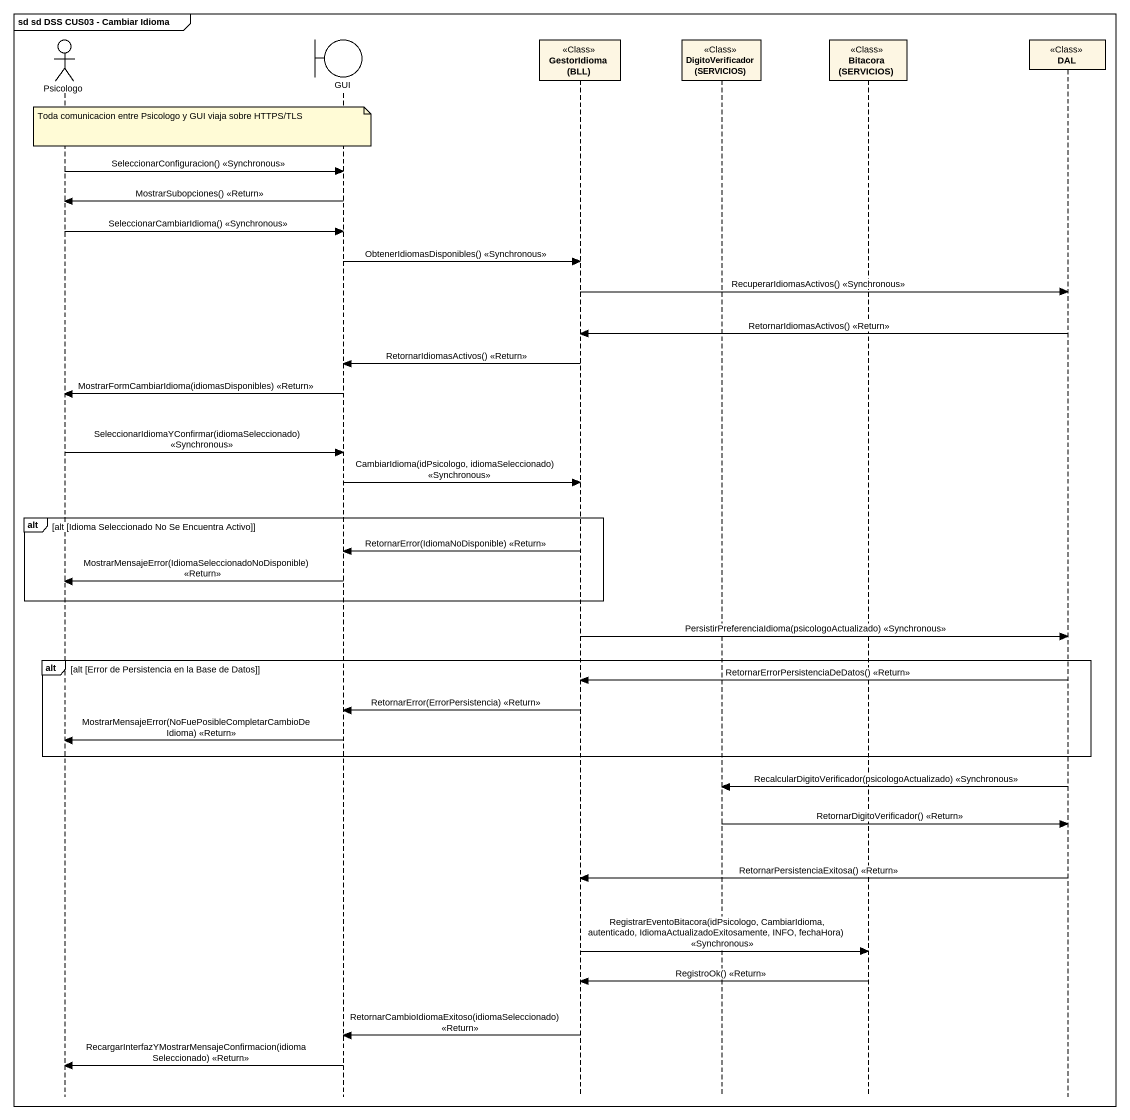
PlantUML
@startuml
mainframe sd sd DSS CUS03 - Cambiar Idioma
hide footbox
actor Psicologo
boundary GUI
participant "GestorIdioma (BLL)" as GestorIdioma_BLL <<Class>>
participant "DigitoVerificador (SERVICIOS)" as DigitoVerificador_SERVICIOS <<Class>>
participant "Bitacora (SERVICIOS)" as Bitacora_SERVICIOS <<Class>>
participant DAL <<Class>>

note over Psicologo : Toda comunicacion entre Psicologo y GUI viaja sobre HTTPS/TLS
Psicologo -> GUI : SeleccionarConfiguracion() <<Synchronous>>
GUI -> Psicologo : MostrarSubopciones() <<Return>>
Psicologo -> GUI : SeleccionarCambiarIdioma() <<Synchronous>>
GUI -> GestorIdioma_BLL : ObtenerIdiomasDisponibles() <<Synchronous>>
GestorIdioma_BLL -> DAL : RecuperarIdiomasActivos() <<Synchronous>>
DAL -> GestorIdioma_BLL : RetornarIdiomasActivos() <<Return>>
GestorIdioma_BLL -> GUI : RetornarIdiomasActivos() <<Return>>
GUI -> Psicologo : MostrarFormCambiarIdioma(idiomasDisponibles) <<Return>>
Psicologo -> GUI : SeleccionarIdiomaYConfirmar(idiomaSeleccionado) <<Synchronous>>
GUI -> GestorIdioma_BLL : CambiarIdioma(idPsicologo, idiomaSeleccionado) <<Synchronous>>
alt alt [Idioma Seleccionado No Se Encuentra Activo]
  GestorIdioma_BLL -> GUI : RetornarError(IdiomaNoDisponible) <<Return>>
  GUI -> Psicologo : MostrarMensajeError(IdiomaSeleccionadoNoDisponible) <<Return>>
end
GestorIdioma_BLL -> DAL : PersistirPreferenciaIdioma(psicologoActualizado) <<Synchronous>>
alt alt [Error de Persistencia en la Base de Datos]
  DAL -> GestorIdioma_BLL : RetornarErrorPersistenciaDeDatos() <<Return>>
  GestorIdioma_BLL -> GUI : RetornarError(ErrorPersistencia) <<Return>>
  GUI -> Psicologo : MostrarMensajeError(NoFuePosibleCompletarCambioDeIdioma) <<Return>>
end
DAL -> DigitoVerificador_SERVICIOS : RecalcularDigitoVerificador(psicologoActualizado) <<Synchronous>>
DigitoVerificador_SERVICIOS -> DAL : RetornarDigitoVerificador() <<Return>>
DAL -> GestorIdioma_BLL : RetornarPersistenciaExitosa() <<Return>>
GestorIdioma_BLL -> Bitacora_SERVICIOS : RegistrarEventoBitacora(idPsicologo, CambiarIdioma, autenticado, IdiomaActualizadoExitosamente, INFO, fechaHora) <<Synchronous>>
Bitacora_SERVICIOS -> GestorIdioma_BLL : RegistroOk() <<Return>>
GestorIdioma_BLL -> GUI : RetornarCambioIdiomaExitoso(idiomaSeleccionado) <<Return>>
GUI -> Psicologo : RecargarInterfazYMostrarMensajeConfirmacion(idiomaSeleccionado) <<Return>>
@enduml
